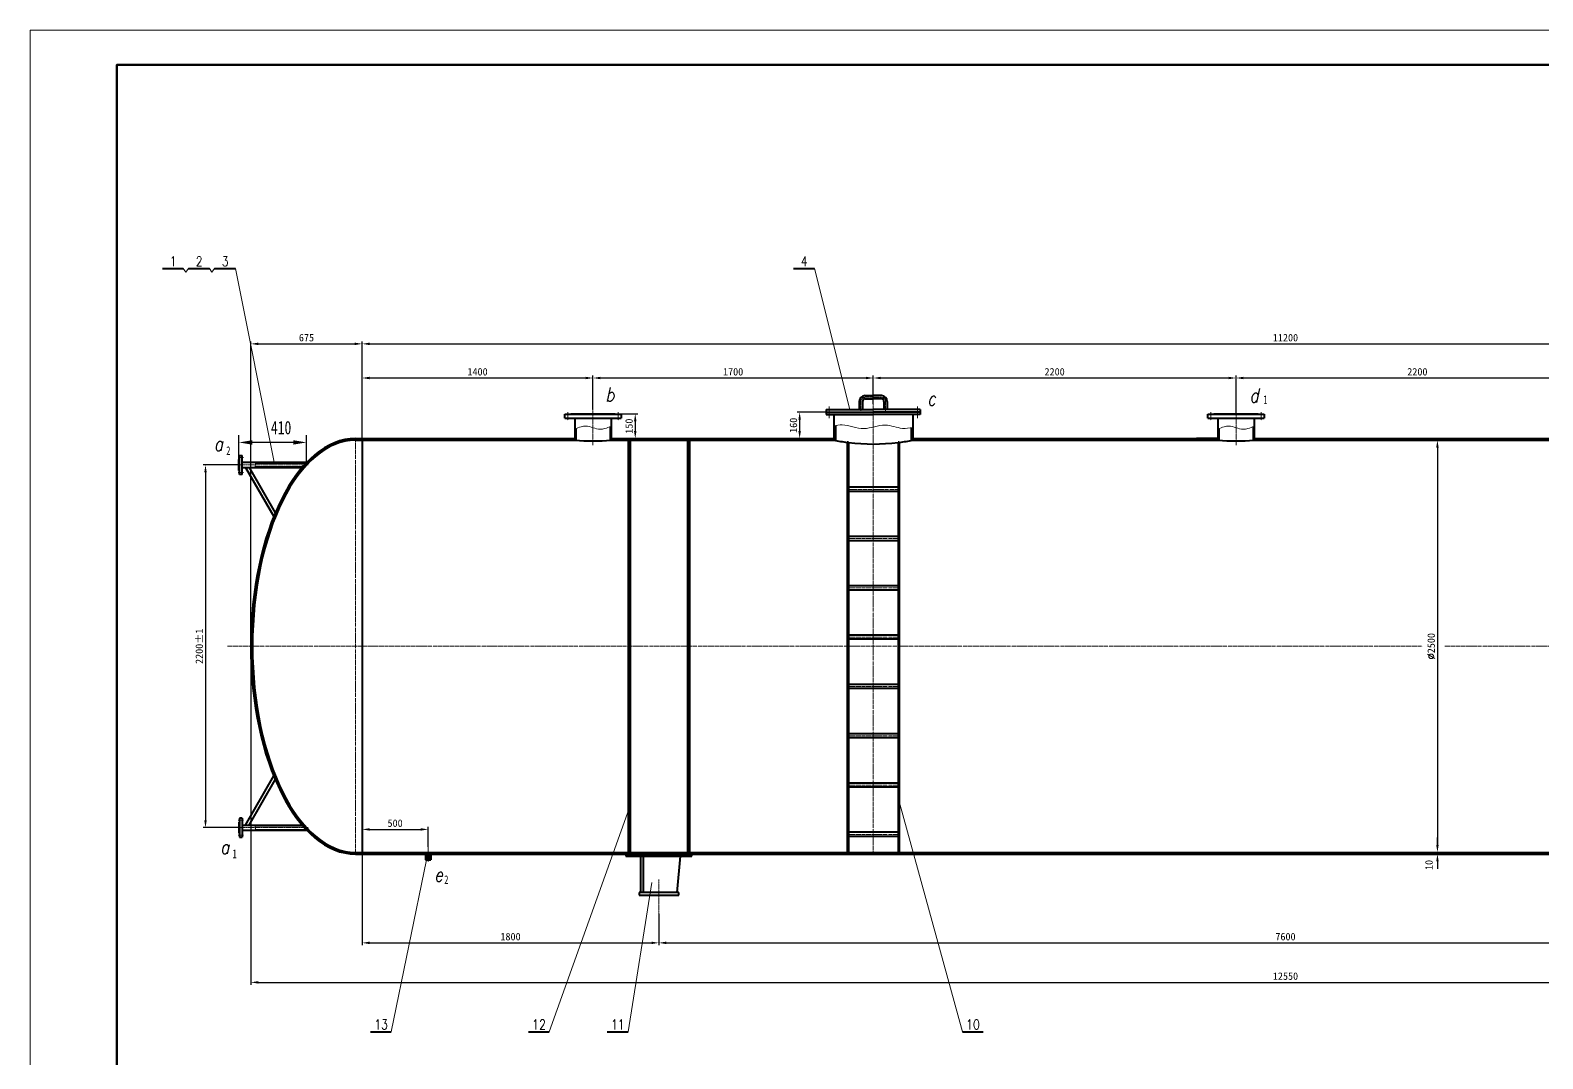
# Model space of a CAD drawing. Extents: x 588 to 46142, y -1551 to 12474.
# Drawn here: x 28481 to 37655, y 6237 to 12474 of the extents above; entities that cross this region are included whole.
import ezdxf
from ezdxf.enums import TextEntityAlignment as Align

# ---------------------------------------------------------------- set-up
doc = ezdxf.new("R2010")
doc.units = 0
doc.header["$LTSCALE"] = 10
doc.header["$PDMODE"] = 1
doc.linetypes.add('ZXX-L', pattern=[3.28, 2.5, -0.3, 0.18, -0.3])
doc.linetypes.add('ZXX-S', pattern=[1.27, 0.75, -0.2, 0.12, -0.2])
doc.layers.get('Defpoints').update_dxf_attribs({"linetype": 'CONTINUOUS'})
for name, color, linetype, lineweight in [('A 粗实线', 1, 'CONTINUOUS', 40), ('B 细实线', 7, 'CONTINUOUS', 18), ('C 文 字', 2, 'CONTINUOUS', 20), ('D 短中心线', 3, 'ZXX-S', 18), ('E 长中心线', 3, 'ZXX-L', 18), ('J 标注尺寸', 2, 'CONTINUOUS', 18)]:
    doc.layers.add(name, color=color, linetype=linetype, lineweight=lineweight)
doc.styles.add('HZTXT', font='SIMFANG.TTF', dxfattribs={"width": 0.75})
doc.styles.add('ITALICT', font='ITALICT.shx', dxfattribs={"width": 0.7})
doc.styles.add('ROMANC', font='romanc', dxfattribs={"width": 0.7, "height": 6})
doc.styles.get("Standard").update_dxf_attribs({"font": 'SIMFANG.TTF'})
doc.styles.add('标题中文', font='SIMFANG.TTF', dxfattribs={"width": 0.7})
doc.dimstyles.new('通用标注4.0', dxfattribs={"dimscale": 15, "dimtxt": 3, "dimasz": 3, "dimexe": 1, "dimexo": 0, "dimgap": 1, "dimtad": 1, "dimdec": 0, "dimzin": 0, "dimdsep": 46, "dimtxsty": 'Standard', "dimcen": 0, "dimadec": 0, "dimazin": 0, "dimtfac": 0.375, "dimtdec": 0, "dimtmove": 2, "dimatfit": 3, "dimfxl": 0, "dimtzin": 0, "dimarcsym": 0})
doc.dimstyles.new('通用标注4.5', dxfattribs={"dimscale": 18, "dimtxt": 4.5, "dimasz": 4.5, "dimexe": 2.5, "dimexo": 0, "dimgap": 2, "dimtad": 1, "dimdec": 0, "dimzin": 0, "dimdsep": 46, "dimtxsty": 'HZTXT', "dimcen": 0, "dimadec": 0, "dimazin": 0, "dimtfac": 0.375, "dimtdec": 0, "dimtmove": 2, "dimatfit": 3, "dimfxl": 0, "dimtzin": 0, "dimarcsym": 0})

# ---------------------------------------------------------------- blocks, each defined once
blk = doc.blocks.new('*D93')
at = {"layer": 'C 文 字', "color": 0, "lineweight": -2}
for p, q in [((31894.3, 10174.3), (31894.3, 10380.2)), ((33594.3, 10208.6), (33594.3, 10380.2)), ((31939.3, 10365.2), (33549.3, 10365.2))]:
    blk.add_line(p, q, dxfattribs=at)
at = {"layer": 'C 文 字', "color": 0}
for points in [[(31939.3, 10372.7), (31939.3, 10357.7), (31894.3, 10365.2)], [(33549.3, 10372.7), (33549.3, 10357.7), (33594.3, 10365.2)]]:
    blk.add_solid(points, dxfattribs=at)
at = {"layer": 'Defpoints', "color": 0}
for p in [(33594.3, 10365.2), (33594.3, 10208.6), (31894.3, 10174.3)]:
    blk.add_point(p, dxfattribs=at)
at = {"layer": 'C 文 字', "color": 0, "insert": (32744.3, 10402.7), "char_height": 45, "attachment_point": 5}
blk.add_mtext('1700', dxfattribs=at)
blk = doc.blocks.new('*D97')
at = {"layer": 'C 文 字', "color": 0, "lineweight": -2}
for p, q in [((30494.3, 10170.9), (30494.3, 10587.1)), ((30539.3, 10572.1), (41649.3, 10572.1)), ((41694.3, 9890.9), (41694.3, 10587.1))]:
    blk.add_line(p, q, dxfattribs=at)
at = {"layer": 'C 文 字', "color": 0}
for points in [[(30539.3, 10579.6), (30539.3, 10564.6), (30494.3, 10572.1)], [(41649.3, 10579.6), (41649.3, 10564.6), (41694.3, 10572.1)]]:
    blk.add_solid(points, dxfattribs=at)
at = {"layer": 'Defpoints', "color": 0}
for p in [(41694.3, 10572.1), (30494.3, 10170.9), (41694.3, 9890.9)]:
    blk.add_point(p, dxfattribs=at)
at = {"layer": 'C 文 字', "color": 0, "insert": (36094.3, 10609.6), "char_height": 45, "attachment_point": 5}
blk.add_mtext('11200', dxfattribs=at)
blk = doc.blocks.new('*D99')
at = {"layer": 'C 文 字', "color": 0, "lineweight": -2}
for p, q in [((29819.3, 8738.2), (29819.3, 6685.2)), ((42369.3, 8738.2), (42369.3, 6685.2)), ((29864.3, 6700.2), (42324.3, 6700.2))]:
    blk.add_line(p, q, dxfattribs=at)
at = {"layer": 'C 文 字', "color": 0}
for points in [[(29864.3, 6707.7), (29864.3, 6692.7), (29819.3, 6700.2)], [(42324.3, 6707.7), (42324.3, 6692.7), (42369.3, 6700.2)]]:
    blk.add_solid(points, dxfattribs=at)
at = {"layer": 'Defpoints', "color": 0}
for p in [(29819.3, 8738.2), (42369.3, 8738.2), (42369.3, 6700.2)]:
    blk.add_point(p, dxfattribs=at)
at = {"layer": 'C 文 字', "color": 0, "insert": (36094.3, 6737.7), "char_height": 45, "attachment_point": 5}
blk.add_mtext('12550', dxfattribs=at)
blk = doc.blocks.new('*D102')
at = {"layer": 'C 文 字', "color": 0, "lineweight": -2}
for p, q in [((39894.3, 7180.1), (39894.3, 6924.8)), ((32294.3, 7116.2), (32294.3, 6924.8)), ((32339.3, 6939.8), (39849.3, 6939.8))]:
    blk.add_line(p, q, dxfattribs=at)
at = {"layer": 'C 文 字', "color": 0}
for points in [[(32339.3, 6947.3), (32339.3, 6932.3), (32294.3, 6939.8)], [(39849.3, 6947.3), (39849.3, 6932.3), (39894.3, 6939.8)]]:
    blk.add_solid(points, dxfattribs=at)
at = {"layer": 'Defpoints', "color": 0}
for p in [(39894.3, 7180.1), (32294.3, 7116.2), (39894.3, 6939.8)]:
    blk.add_point(p, dxfattribs=at)
at = {"layer": 'C 文 字', "color": 0, "insert": (36094.3, 6977.3), "char_height": 45, "attachment_point": 5}
blk.add_mtext('7600', dxfattribs=at)
blk = doc.blocks.new('*D101')
at = {"layer": 'C 文 字', "color": 0, "lineweight": -2}
for p, q in [((30494.3, 7548), (30494.3, 6924.8)), ((32294.3, 7116.2), (32294.3, 6924.8)), ((30539.3, 6939.8), (32249.3, 6939.8))]:
    blk.add_line(p, q, dxfattribs=at)
at = {"layer": 'C 文 字', "color": 0}
for points in [[(30539.3, 6947.3), (30539.3, 6932.3), (30494.3, 6939.8)], [(32249.3, 6947.3), (32249.3, 6932.3), (32294.3, 6939.8)]]:
    blk.add_solid(points, dxfattribs=at)
at = {"layer": 'Defpoints', "color": 0}
for p in [(30494.3, 7548), (32294.3, 7116.2), (32294.3, 6939.8)]:
    blk.add_point(p, dxfattribs=at)
at = {"layer": 'C 文 字', "color": 0, "insert": (31394.3, 6977.3), "char_height": 45, "attachment_point": 5}
blk.add_mtext('1800', dxfattribs=at)
blk = doc.blocks.new('*D87')
at = {"layer": 'C 文 字', "color": 0, "lineweight": -2}
for p, q in [((29819.3, 8738.2), (29819.3, 10587.1)), ((29864.3, 10572.1), (30449.3, 10572.1)), ((30494.3, 10380.2), (30494.3, 10587.1))]:
    blk.add_line(p, q, dxfattribs=at)
at = {"layer": 'C 文 字', "color": 0}
for points in [[(29864.3, 10579.6), (29864.3, 10564.6), (29819.3, 10572.1)], [(30449.3, 10579.6), (30449.3, 10564.6), (30494.3, 10572.1)]]:
    blk.add_solid(points, dxfattribs=at)
at = {"layer": 'Defpoints', "color": 0}
for p in [(30494.3, 10572.1), (30494.3, 10380.2), (29819.3, 8738.2)]:
    blk.add_point(p, dxfattribs=at)
at = {"layer": 'C 文 字', "color": 0, "insert": (30156.8, 10609.6), "char_height": 45, "attachment_point": 5}
blk.add_mtext('675', dxfattribs=at)
blk = doc.blocks.new('*D91')
at = {"layer": 'C 文 字', "color": 0, "lineweight": -2}
for p, q in [((29740.9, 9837.9), (29529.3, 9837.9)), ((29544.3, 9792.9), (29544.3, 7683.4)), ((29740.9, 7638.4), (29529.3, 7638.4))]:
    blk.add_line(p, q, dxfattribs=at)
at = {"layer": 'C 文 字', "color": 0}
for points in [[(29536.8, 9792.9), (29551.8, 9792.9), (29544.3, 9837.9)], [(29536.8, 7683.4), (29551.8, 7683.4), (29544.3, 7638.4)]]:
    blk.add_solid(points, dxfattribs=at)
at = {"layer": 'Defpoints', "color": 0}
for p in [(29740.9, 9837.9), (29544.3, 7638.4), (29740.9, 7638.4)]:
    blk.add_point(p, dxfattribs=at)
at = {"layer": 'C 文 字', "color": 0, "insert": (29506.8, 8738.2), "char_height": 45, "attachment_point": 5, "rotation": 90}
blk.add_mtext('2200±1', dxfattribs=at)
blk = doc.blocks.new('*D100')
at = {"layer": 'C 文 字', "color": 0, "lineweight": -2}
for p, q in [((30494.3, 7618.4), (30494.3, 7642.7)), ((30539.3, 7627.7), (30849.3, 7627.7)), ((30894.3, 7521.4), (30894.3, 7642.7))]:
    blk.add_line(p, q, dxfattribs=at)
at = {"layer": 'C 文 字', "color": 0}
for points in [[(30539.3, 7635.2), (30539.3, 7620.2), (30494.3, 7627.7)], [(30849.3, 7635.2), (30849.3, 7620.2), (30894.3, 7627.7)]]:
    blk.add_solid(points, dxfattribs=at)
at = {"layer": 'Defpoints', "color": 0}
for p in [(30494.3, 7618.4), (30894.3, 7627.7), (30894.3, 7521.4)]:
    blk.add_point(p, dxfattribs=at)
at = {"layer": 'C 文 字', "color": 0, "insert": (30694.3, 7665.2), "char_height": 45, "attachment_point": 5}
blk.add_mtext('500', dxfattribs=at)
blk = doc.blocks.new('*D92')
at = {"layer": 'C 文 字', "color": 0, "lineweight": -2}
for p, q in [((30494.3, 9864.7), (30494.3, 10380.2)), ((31894.3, 10174.3), (31894.3, 10380.2)), ((30539.3, 10365.2), (31849.3, 10365.2))]:
    blk.add_line(p, q, dxfattribs=at)
at = {"layer": 'C 文 字', "color": 0}
for points in [[(30539.3, 10372.7), (30539.3, 10357.7), (30494.3, 10365.2)], [(31849.3, 10372.7), (31849.3, 10357.7), (31894.3, 10365.2)]]:
    blk.add_solid(points, dxfattribs=at)
at = {"layer": 'Defpoints', "color": 0}
for p in [(31894.3, 10365.2), (31894.3, 10174.3), (30494.3, 9864.7)]:
    blk.add_point(p, dxfattribs=at)
at = {"layer": 'C 文 字', "color": 0, "insert": (31194.3, 10402.7), "char_height": 45, "attachment_point": 5}
blk.add_mtext('1400', dxfattribs=at)
blk = doc.blocks.new('*D85')
at = {"layer": 'C 文 字', "color": 0, "lineweight": -2}
for p, q in [((32011.2, 10148.2), (32165.8, 10148.2)), ((32150.8, 10103.2), (32150.8, 10043.2)), ((32112.1, 9998.2), (32165.8, 9998.2))]:
    blk.add_line(p, q, dxfattribs=at)
at = {"layer": 'C 文 字', "color": 0}
for points in [[(32143.3, 10103.2), (32158.3, 10103.2), (32150.8, 10148.2)], [(32143.3, 10043.2), (32158.3, 10043.2), (32150.8, 9998.2)]]:
    blk.add_solid(points, dxfattribs=at)
at = {"layer": 'Defpoints', "color": 0}
for p in [(32011.2, 10148.2), (32112.1, 9998.2), (32150.8, 9998.2)]:
    blk.add_point(p, dxfattribs=at)
at = {"layer": 'C 文 字', "color": 0, "insert": (32113.3, 10073.2), "char_height": 45, "attachment_point": 5, "rotation": 90}
blk.add_mtext('150', dxfattribs=at)
blk = doc.blocks.new('*D95')
at = {"layer": 'C 文 字', "color": 0, "lineweight": -2}
for p, q in [((35794.3, 10148.2), (35794.3, 10380.2)), ((37994.3, 10148.2), (37994.3, 10380.2)), ((35839.3, 10365.2), (37949.3, 10365.2))]:
    blk.add_line(p, q, dxfattribs=at)
at = {"layer": 'C 文 字', "color": 0}
for points in [[(35839.3, 10372.7), (35839.3, 10357.7), (35794.3, 10365.2)], [(37949.3, 10372.7), (37949.3, 10357.7), (37994.3, 10365.2)]]:
    blk.add_solid(points, dxfattribs=at)
at = {"layer": 'Defpoints', "color": 0}
for p in [(37994.3, 10365.2), (35794.3, 10148.2), (37994.3, 10148.2)]:
    blk.add_point(p, dxfattribs=at)
at = {"layer": 'C 文 字', "color": 0, "insert": (36894.3, 10402.7), "char_height": 45, "attachment_point": 5}
blk.add_mtext('2200', dxfattribs=at)
blk = doc.blocks.new('*D90')
at = {"layer": 'C 文 字', "color": 0, "lineweight": -2}
for p, q in [((37015.9, 7533.2), (37015.9, 7578.2)), ((37015.9, 7488.2), (37000.9, 7488.2)), ((37050.6, 7478.2), (37000.9, 7478.2)), ((37015.9, 7478.2), (37015.9, 7488.2)), ((37015.9, 7433.2), (37015.9, 7388.2))]:
    blk.add_line(p, q, dxfattribs=at)
at = {"layer": 'C 文 字', "color": 0}
for points in [[(37008.4, 7533.2), (37023.4, 7533.2), (37015.9, 7488.2)], [(37008.4, 7433.2), (37023.4, 7433.2), (37015.9, 7478.2)]]:
    blk.add_solid(points, dxfattribs=at)
at = {"layer": 'Defpoints', "color": 0}
for p in [(37015.9, 7488.2), (37015.9, 7488.2), (37050.6, 7478.2)]:
    blk.add_point(p, dxfattribs=at)
at = {"layer": 'C 文 字', "color": 0, "insert": (36964.7, 7412.2), "char_height": 45, "attachment_point": 5, "rotation": 90}
blk.add_mtext('10', dxfattribs=at)
blk = doc.blocks.new('*D94')
at = {"layer": 'C 文 字', "color": 0, "lineweight": -2}
for p, q in [((33594.3, 10208.6), (33594.3, 10380.2)), ((35794.3, 10148.2), (35794.3, 10380.2)), ((33639.3, 10365.2), (35749.3, 10365.2))]:
    blk.add_line(p, q, dxfattribs=at)
at = {"layer": 'C 文 字', "color": 0}
for points in [[(33639.3, 10372.7), (33639.3, 10357.7), (33594.3, 10365.2)], [(35749.3, 10372.7), (35749.3, 10357.7), (35794.3, 10365.2)]]:
    blk.add_solid(points, dxfattribs=at)
at = {"layer": 'Defpoints', "color": 0}
for p in [(35794.3, 10365.2), (33594.3, 10208.6), (35794.3, 10148.2)]:
    blk.add_point(p, dxfattribs=at)
at = {"layer": 'C 文 字', "color": 0, "insert": (34694.3, 10402.7), "char_height": 45, "attachment_point": 5}
blk.add_mtext('2200', dxfattribs=at)
blk = doc.blocks.new('*D84')
at = {"layer": 'C 文 字', "color": 0, "lineweight": -2}
for p, q in [((33346.8, 10158.2), (33132.7, 10158.2)), ((33147.7, 10113.2), (33147.7, 10043.2)), ((33142.8, 9998.2), (33162.7, 9998.2))]:
    blk.add_line(p, q, dxfattribs=at)
at = {"layer": 'C 文 字', "color": 0}
for points in [[(33140.2, 10113.2), (33155.2, 10113.2), (33147.7, 10158.2)], [(33140.2, 10043.2), (33155.2, 10043.2), (33147.7, 9998.2)]]:
    blk.add_solid(points, dxfattribs=at)
at = {"layer": 'Defpoints', "color": 0}
for p in [(33346.8, 10158.2), (33142.8, 9998.2), (33147.7, 9998.2)]:
    blk.add_point(p, dxfattribs=at)
at = {"layer": 'C 文 字', "color": 0, "insert": (33110.2, 10078.2), "char_height": 45, "attachment_point": 5, "rotation": 90}
blk.add_mtext('160', dxfattribs=at)
blk = doc.blocks.new('*D89')
at = {"layer": 'C 文 字', "color": 0, "lineweight": -2}
for p, q in [((37029.8, 9988.2), (37000.9, 9988.2)), ((37015.9, 9943.2), (37015.9, 7533.2)), ((37076.7, 7488.2), (37000.9, 7488.2))]:
    blk.add_line(p, q, dxfattribs=at)
at = {"layer": 'C 文 字', "color": 0}
for points in [[(37008.4, 9943.2), (37023.4, 9943.2), (37015.9, 9988.2)], [(37008.4, 7533.2), (37023.4, 7533.2), (37015.9, 7488.2)]]:
    blk.add_solid(points, dxfattribs=at)
at = {"layer": 'Defpoints', "color": 0}
for p in [(37029.8, 9988.2), (37015.9, 7488.2), (37076.7, 7488.2)]:
    blk.add_point(p, dxfattribs=at)
at = {"layer": 'C 文 字', "color": 0, "insert": (36978.4, 8738.2), "char_height": 45, "attachment_point": 5, "rotation": 90}
blk.add_mtext('{\\Ftxt.shx|c0;%%c}2500', dxfattribs=at)
blk = doc.blocks.new('*D111')
at = {"layer": 'C 文 字', "color": 0, "lineweight": -2}
for p, q in [((29747.3, 9832.9), (29747.3, 10019.5)), ((30157.2, 9837.9), (30157.2, 10019.5)), ((30076.2, 9974.5), (29828.3, 9974.5))]:
    blk.add_line(p, q, dxfattribs=at)
at = {"layer": 'C 文 字', "color": 0}
for points in [[(29828.3, 9988), (29828.3, 9961), (29747.3, 9974.5)], [(30076.2, 9988), (30076.2, 9961), (30157.2, 9974.5)]]:
    blk.add_solid(points, dxfattribs=at)
at = {"layer": 'Defpoints', "color": 0}
for p in [(29747.3, 9974.5), (29747.3, 9832.9), (30157.2, 9837.9)]:
    blk.add_point(p, dxfattribs=at)
at = {"layer": 'C 文 字', "color": 0, "insert": (30002.9, 10063.7), "char_height": 81, "attachment_point": 5, "style": 'HZTXT'}
blk.add_mtext('410', dxfattribs=at)

msp = doc.modelspace()

# ---------------------------------------------------------------- linework, layer by layer
at = {"layer": 'A 粗实线'}
for p, q in [((29283.1, 11028.4), (29409.4, 11028.4)), ((29441.4, 11028.4), (29567.7, 11028.4)), ((29599.6, 11028.4), (29726, 11028.4)), ((33110.7, 11028.4), (33237.1, 11028.4)), ((33509.3, 10223.2), (33509.3, 10173.2)), ((33529.3, 10223.2), (33529.3, 10173.2)), ((33544.3, 10258.2), (33594.3, 10258.2)), ((33544.3, 10238.2), (33594.3, 10238.2)), ((33644.3, 10258.2), (33594.3, 10258.2)), ((33644.3, 10238.2), (33594.3, 10238.2)), ((33659.3, 10223.2), (33659.3, 10173.2)), ((33679.3, 10223.2), (33679.3, 10173.2)), ((31724.3, 10145.2), (32064.3, 10145.2)), ((31724.3, 10121.2), (31724.3, 10145.2)), ((31724.3, 10121.2), (32064.3, 10121.2)), ((31760.3, 10148.2), (32028.3, 10148.2)), ((31760.3, 10145.2), (31760.3, 10148.2)), ((31784.8, 10121.2), (31784.8, 9988.2)), ((32003.8, 10121.2), (32003.8, 9988.2)), ((32028.3, 10148.2), (32028.3, 10148.2)), ((32028.3, 10145.2), (32028.3, 10148.2)), ((32064.3, 10145.2), (32064.3, 10121.2)), ((33309.3, 10173.2), (33594.3, 10173.2)), ((33309.3, 10173.2), (33309.3, 10143.2)), ((33309.3, 10158.2), (33594.3, 10158.2)), ((33309.3, 10143.2), (33594.3, 10143.2)), ((33354.3, 10143.2), (33354.3, 9988.2)), ((33879.3, 10173.2), (33594.3, 10173.2)), ((33879.3, 10158.2), (33594.3, 10158.2)), ((33879.3, 10143.2), (33594.3, 10143.2)), ((33834.3, 10143.2), (33834.3, 9988.2)), ((33879.3, 10173.2), (33879.3, 10143.2)), ((35624.3, 10145.2), (35964.3, 10145.2)), ((35624.3, 10121.2), (35624.3, 10145.2)), ((35624.3, 10121.2), (35964.3, 10121.2)), ((35660.3, 10148.2), (35928.3, 10148.2)), ((35660.3, 10145.2), (35660.3, 10148.2)), ((35684.8, 10121.2), (35684.8, 9988.2)), ((35903.8, 10121.2), (35903.8, 9988.2)), ((35928.3, 10148.2), (35928.3, 10148.2)), ((35928.3, 10145.2), (35928.3, 10148.2)), ((35964.3, 10145.2), (35964.3, 10121.2)), ((31790.8, 10057.7), (31790.8, 9988.2)), ((31997.8, 10070.1), (31997.8, 9987.7)), ((33364.3, 10077), (33364.3, 9988.2)), ((33824.3, 10063.3), (33824.3, 9986.3)), ((35690.8, 10057.7), (35690.8, 9988.2)), ((35897.8, 10070.1), (35897.8, 9987.7)), ((30454.3, 9998.2), (31784.8, 9998.2)), ((30454.3, 9988.2), (31784.8, 9988.2)), ((30494.3, 9998.2), (30494.3, 7478.2)), ((32003.8, 9998.2), (33354.3, 9998.2)), ((32003.8, 9988.2), (33354.3, 9988.2)), ((32108.3, 9988.2), (32108.3, 7488.2)), ((32120.3, 9988.2), (32120.3, 7488.2)), ((32468.3, 9988.2), (32468.3, 7488.2)), ((32480.3, 9988.2), (32480.3, 7488.2)), ((33436.3, 9975.4), (33436.3, 7488.2)), ((33444.3, 9975.4), (33436.3, 9975.4)), ((33444.3, 9975.4), (33444.3, 7488.2)), ((33744.3, 9975.4), (33744.3, 7488.2)), ((33752.3, 9975.4), (33744.3, 9975.4)), ((33752.3, 9975.4), (33752.3, 7488.2)), ((33834.3, 9998.2), (35684.8, 9998.2)), ((33834.3, 9988.2), (35684.8, 9988.2)), ((35684.8, 9998.2), (35554.3, 9998.2)), ((35690.8, 9988.2), (35554.3, 9988.2)), ((35903.8, 9988.2), (35897.8, 9988.2)), ((35903.8, 9998.2), (37884.8, 9998.2)), ((35903.8, 9988.2), (37884.8, 9988.2)), ((29747.3, 9803.9), (29747.3, 9871.9)), ((29747.3, 9871.9), (29750.3, 9871.9)), ((29747.3, 9822.2), (29747.3, 9854.2)), ((29750.3, 9780.4), (29750.3, 9895.4)), ((29750.3, 9895.4), (29766.3, 9895.4)), ((29766.3, 9780.4), (29766.3, 9895.4)), ((29766.3, 9854.2), (30172.7, 9854.2)), ((29766.3, 9822.2), (30143, 9822.2)), ((29786.3, 9822.2), (29958.1, 9524.6)), ((29809.4, 9822.2), (29967.7, 9547.9)), ((29845.8, 9825.7), (30146.1, 9825.7)), ((29846.2, 9850.7), (30169.3, 9850.7)), ((32108.3, 9838.2), (32120.3, 9838.2)), ((32468.3, 9838.2), (32480.3, 9838.2)), ((29750.3, 9803.9), (29747.3, 9803.9)), ((29766.3, 9780.4), (29750.3, 9780.4)), ((33744.3, 9702.2), (33444.3, 9702.2)), ((33744.3, 9677.2), (33444.3, 9677.2)), ((33744.3, 9403.4), (33444.3, 9403.4)), ((33744.3, 9378.4), (33444.3, 9378.4)), ((33744.3, 9104.5), (33444.3, 9104.5)), ((33744.3, 9079.5), (33444.3, 9079.5)), ((33744.3, 8805.6), (33444.3, 8805.6)), ((33744.3, 8780.6), (33444.3, 8780.6)), ((33744.3, 8506.8), (33444.3, 8506.8)), ((33744.3, 8481.8), (33444.3, 8481.8)), ((33744.3, 8207.9), (33444.3, 8207.9)), ((33744.3, 8182.9), (33444.3, 8182.9)), ((29786.3, 7654.2), (29958.1, 7951.8)), ((29809.4, 7654.2), (29967.7, 7928.4)), ((33744.3, 7909.1), (33444.3, 7909.1)), ((33744.3, 7884.1), (33444.3, 7884.1)), ((29747.3, 7672.4), (29747.3, 7604.4)), ((29750.3, 7672.4), (29747.3, 7672.4)), ((29747.3, 7654.2), (29747.3, 7622.2)), ((29750.3, 7695.9), (29750.3, 7580.9)), ((29766.3, 7695.9), (29750.3, 7695.9)), ((29766.3, 7695.9), (29766.3, 7580.9)), ((29766.3, 7654.2), (30143, 7654.2)), ((29766.3, 7622.2), (30172.7, 7622.2)), ((29845.8, 7650.7), (30146.1, 7650.7)), ((29846.2, 7625.7), (30169.3, 7625.7)), ((32108.3, 7638.2), (32120.3, 7638.2)), ((32468.3, 7638.2), (32480.3, 7638.2)), ((29747.3, 7604.4), (29750.3, 7604.4)), ((29750.3, 7580.9), (29766.3, 7580.9)), ((33744.3, 7610.2), (33444.3, 7610.2)), ((33744.3, 7585.2), (33444.3, 7585.2)), ((30454.3, 7488.2), (41734.3, 7488.2)), ((30454.3, 7478.2), (30878.3, 7478.2)), ((30878.3, 7488.2), (30878.3, 7443.2)), ((30878.3, 7443.2), (30910.3, 7443.2)), ((30887.8, 7488.2), (30887.8, 7443.2)), ((30900.7, 7488.2), (30900.7, 7443.2)), ((30910.3, 7488.2), (30910.3, 7443.2)), ((30910.3, 7478.2), (41278.3, 7478.2)), ((32094.3, 7478.2), (32094.3, 7466.2)), ((32094.3, 7466.2), (32494.3, 7466.2)), ((32184.3, 7244.2), (32184.3, 7466.2)), ((32200.3, 7244.2), (32200.3, 7466.2)), ((32404.3, 7244.2), (32426, 7466.2)), ((32494.3, 7466.2), (32494.3, 7478.2)), ((32414.3, 7244.2), (32174.3, 7244.2)), ((32174.3, 7244.2), (32174.3, 7228.2)), ((32174.3, 7228.2), (32414.3, 7228.2)), ((32414.3, 7228.2), (32414.3, 7244.2)), ((30544.5, 6400.5), (30670.8, 6400.5)), ((31502.5, 6400.5), (31628.8, 6400.5)), ((31980.4, 6400.5), (32106.8, 6400.5)), ((34134.5, 6400.5), (34260.9, 6400.5))]:
    msp.add_line(p, q, dxfattribs=at)
at = {"layer": 'A 粗实线', "color": 5, "lineweight": 120}
msp.add_lwpolyline([(29006.5, 210), (45932.5, 210), (45932.5, 12264), (29006.5, 12264)], close=True, dxfattribs=at)
at = {"layer": 'A 粗实线'}
for centre, radius, start, end in [((33544.3, 10223.2), 35, 90, 180), ((33544.3, 10223.2), 15, 90, 180), ((33644.3, 10223.2), 35, 0, 90), ((33644.3, 10223.2), 15, 0, 90), ((31894.3, 11233.4), 1250, 264.97445, 275.02555), ((33594.3, 11214.9), 1250, 258.93048, 262.73839), ((33594.3, 11214.9), 1250, 263.1079, 276.8921), ((33594.3, 11214.9), 1250, 277.26161, 281.06952), ((35794.3, 11233.4), 1250, 264.97445, 275.02555)]:
    msp.add_arc(centre, radius, start, end, dxfattribs=at)
for major_axis, ratio in [((0, -1260), 0.503968), ((0, -1250), 0.5)]:
    msp.add_ellipse((30454.3, 8738.2), major_axis=major_axis, ratio=ratio, start_param=3.141593, end_param=6.283185, dxfattribs=at)
for points in [[(31784.8, 9988.2), (31774.8, 9998.2), (31784.8, 10008.2)], [(32003.8, 9988.2), (32013.8, 9998.2), (32003.8, 10008.2)], [(35684.8, 9988.2), (35674.8, 9998.2), (35684.8, 10008.2)], [(35903.8, 9988.2), (35913.8, 9998.2), (35903.8, 10008.2)], [(30494.3, 9988.2), (30487.3, 9998.2), (30501.3, 9998.2)], [(30494.3, 7488.2), (30487.3, 7478.2), (30501.3, 7478.2)]]:
    msp.add_solid(points, dxfattribs=at)
at = {"layer": 'B 细实线'}
for p, q in [((29409.4, 11028.4), (29425.4, 11006)), ((29441.4, 11028.4), (29425.4, 11006)), ((29567.7, 11028.4), (29583.7, 11006)), ((29599.6, 11028.4), (29583.7, 11006)), ((30884, 7488.2), (30884, 7443.2)), ((30904.6, 7488.2), (30904.6, 7443.2))]:
    msp.add_line(p, q, dxfattribs=at)
msp.add_lwpolyline([(28481.5, 0), (46142.5, 0), (46142.5, 12474), (28481.5, 12474)], close=True, dxfattribs=at)
for points in [[(31784.8, 10054.8, -0.051394), (31822.6, 10069.6, -0.074756), (31850.5, 10073, -0.089173), (31894.3, 10063.9, 0.089173), (31938.1, 10054.8, 0.074756), (31965.9, 10058.2, 0.051394), (32003.8, 10073)], [(35684.8, 10054.8, -0.051394), (35722.6, 10069.6, -0.074756), (35750.5, 10073, -0.089173), (35794.3, 10063.9, 0.089173), (35838.1, 10054.8, 0.074756), (35865.9, 10058.2, 0.051394), (35903.8, 10073)], [(29847.3, 9822.2, -0.051394), (29845.1, 9827.7, -0.074756), (29844.6, 9831.8, -0.089173), (29846, 9838.2, 0.089173), (29847.3, 9844.6, 0.074756), (29846.8, 9848.6, 0.051394), (29844.6, 9854.2)], [(29847.3, 7654.2, 0.051394), (29845.1, 7648.6, 0.074756), (29844.6, 7644.6, 0.089173), (29846, 7638.2, -0.089173), (29847.3, 7631.8, -0.074756), (29846.8, 7627.7, -0.051394), (29844.6, 7622.2)]]:
    msp.add_lwpolyline(points, format="xyb", dxfattribs=at)
msp.add_open_spline([(33354.3, 10074.7), (33371.4, 10078.9), (33431.8, 10088.1), (33536.4, 10036.9), (33658.7, 10098.2), (33757.4, 10053.6), (33813.2, 10060.7), (33834.3, 10065.4)], degree=3, knots=[53.730354, 53.730354, 53.730354, 53.730354, 106.40066, 239.022611, 371.413989, 477.257426, 541.194824, 541.194824, 541.194824, 541.194824], dxfattribs=at)
at = {"layer": 'C 文 字'}
for p, q in [((29960.8, 9854.2), (29726, 11028.4)), ((33451.8, 10173.2), (33237.1, 11028.4)), ((32114.3, 7754.5), (31628.8, 6400.5)), ((33752.3, 7796.4), (34134.5, 6400.5)), ((30884, 7443.2), (30670.8, 6400.5)), ((32250.7, 7306.1), (32106.8, 6400.5))]:
    msp.add_line(p, q, dxfattribs=at)
at = {"layer": 'D 短中心线'}
for p, q in [((33326.8, 10191.8), (33326.8, 10121.4)), ((33519.3, 10223.2), (33519.3, 10166.3)), ((33594.3, 10248.2), (33544.3, 10248.2)), ((33594.3, 10248.2), (33644.3, 10248.2)), ((33594.3, 10208.6), (33594.3, 9925.3)), ((33669.3, 10223.2), (33669.3, 10166.3)), ((33861.8, 10191.8), (33861.8, 10121.4)), ((31742.3, 10157.2), (31742.3, 10109.2)), ((31894.3, 9956.9), (31894.3, 10174.3)), ((32046.3, 10157.2), (32046.3, 10109.2)), ((35642.3, 10157.2), (35642.3, 10109.2)), ((35794.3, 9956.9), (35794.3, 10174.3)), ((35946.3, 10157.2), (35946.3, 10109.2)), ((30167, 9837.9), (29740.9, 9837.9)), ((29742.3, 9883.7), (29774.3, 9883.7)), ((29742.3, 9792.2), (29774.3, 9792.2)), ((30167, 7638.4), (29740.9, 7638.4)), ((29742.3, 7684.1), (29774.3, 7684.1)), ((29742.3, 7592.6), (29774.3, 7592.6)), ((30894.3, 7521.4), (30894.3, 7430.2)), ((32294.3, 7324.2), (32294.3, 7116.2))]:
    msp.add_line(p, q, dxfattribs=at)
for centre, start, end in [((33544.3, 10223.2), 90, 180), ((33644.3, 10223.2), 0, 90)]:
    msp.add_arc(centre, 25, start, end, dxfattribs=at)
at = {"layer": 'E 长中心线'}
for p, q in [((30454.3, 9998.2), (30454.3, 7478.2)), ((32114.3, 7488.2), (32114.3, 9988.2)), ((32474.3, 7488.2), (32474.3, 9988.2)), ((33594.3, 9925.3), (33594.3, 7488.2)), ((33752.4, 9689.7), (33436.2, 9689.7)), ((33744.3, 9390.9), (33444.3, 9390.9)), ((33744.3, 9092), (33444.3, 9092)), ((29678.5, 8738.2), (36923.8, 8738.2)), ((33744.3, 8793.1), (33444.3, 8793.1)), ((37061.4, 8738.2), (42609.3, 8738.2)), ((33744.3, 8494.3), (33444.3, 8494.3)), ((33744.3, 8195.4), (33444.3, 8195.4)), ((33744.3, 7896.6), (33444.3, 7896.6)), ((33744.3, 7597.7), (33444.3, 7597.7))]:
    msp.add_line(p, q, dxfattribs=at)

# ---------------------------------------------------------------- texts
at = {"layer": 'C 文 字', "style": 'ROMANC', "width": 0.8}
for s, height, p in [('1', 59.3, (29347.6, 11072.9)), ('2', 59.3, (29505.9, 11072.9)), ('3', 59.3, (29664.2, 11072.9)), ('4', 59.3, (33175.3, 11072.9)), ('13', 59.28, (30609, 6445)), ('12', 59.28, (31567, 6445)), ('11', 59.28, (32045, 6445)), ('10', 59.28, (34199.1, 6445))]:
    msp.add_text(s, height=height, dxfattribs=at).set_placement(p, align=Align.MIDDLE)
at = {"layer": 'C 文 字', "style": 'ITALICT', "width": 0.8}
for s, p in [('b', (31969.2, 10223.1)), ('d', (35875.7, 10216.7)), ('c', (33921.8, 10199)), ('a  ', (29594.8, 9923.8)), ('a  ', (29633.4, 7479.1)), ('e', (30931.7, 7311.9))]:
    msp.add_text(s, height=84, dxfattribs=at).set_placement(p)
at = {"layer": 'J 标注尺寸', "style": '标题中文', "width": 0.7}
for s, p in [('1', (35960.1, 10206.7)), ('2', (29670.2, 9898)), ('1', (29708.7, 7453.3)), ('2', (30992.4, 7296.4))]:
    msp.add_text(s, height=52.9, dxfattribs=at).set_placement(p)

# ---------------------------------------------------------------- dimensions: what is measured, and where the dimension line sits
at = {"layer": 'C 文 字'}
for base, p1, p2, picture, middle in [((30494.3, 10572.1), (29819.3, 8738.2), (30494.3, 10380.2), '*D87', (30156.8, 10609.6)), ((41694.3, 10572.1), (30494.3, 10170.9), (41694.3, 9890.9), '*D97', (36094.3, 10609.6)), ((31894.3, 10365.2), (30494.3, 9864.7), (31894.3, 10174.3), '*D92', (31194.3, 10402.7)), ((33594.3, 10365.2), (31894.3, 10174.3), (33594.3, 10208.6), '*D93', (32744.3, 10402.7)), ((35794.3, 10365.2), (33594.3, 10208.6), (35794.3, 10148.2), '*D94', (34694.3, 10402.7)), ((37994.3, 10365.2), (35794.3, 10148.2), (37994.3, 10148.2), '*D95', (36894.3, 10402.7)), ((42369.3, 6700.2), (29819.3, 8738.2), (42369.3, 8738.2), '*D99', (36094.3, 6737.7)), ((32294.3, 6939.8), (30494.3, 7548), (32294.3, 7116.2), '*D101', (31394.3, 6977.3)), ((39894.3, 6939.8), (32294.3, 7116.2), (39894.3, 7180.1), '*D102', (36094.3, 6977.3))]:
    dim = msp.add_linear_dim(base=base, p1=p1, p2=p2, dimstyle='通用标注4.0', dxfattribs=at)
    dim.commit()
    dim.dimension.update_dxf_attribs({"geometry": picture, "text_midpoint": middle})
dim = msp.add_linear_dim(base=(29747.3, 9974.5), p1=(30157.2, 9837.9), p2=(29747.3, 9832.9), dimstyle='通用标注4.5', dxfattribs=at)
dim.commit()
dim.dimension.update_dxf_attribs({"geometry": '*D111', "text_midpoint": (30002.9, 10063.7), "dimtype": 160})
for base, p1, p2, picture, middle in [((32150.8, 9998.2), (32011.2, 10148.2), (32112.1, 9998.2), '*D85', (32113.3, 10073.2)), ((33147.7, 9998.2), (33346.8, 10158.2), (33142.8, 9998.2), '*D84', (33110.2, 10078.2))]:
    dim = msp.add_linear_dim(base=base, p1=p1, p2=p2, angle=90, dimstyle='通用标注4.0', dxfattribs=at)
    dim.commit()
    dim.dimension.update_dxf_attribs({"geometry": picture, "text_midpoint": middle})
for base, p1, p2, text, picture, middle in [((37015.9, 7488.2), (37029.8, 9988.2), (37076.7, 7488.2), '{\\Ftxt.shx|c0;%%c}<>', '*D89', (36978.4, 8738.2)), ((29544.2751, 7638.396), (29740.9254, 9837.9354), (29740.9254, 7638.396), '<>±1', '*D91', (29506.7751, 8738.1657))]:
    dim = msp.add_linear_dim(base=base, p1=p1, p2=p2, angle=90, text=text, dimstyle='通用标注4.0', dxfattribs=at)
    dim.commit()
    dim.dimension.update_dxf_attribs({"geometry": picture, "text_midpoint": middle})
dim = msp.add_linear_dim(base=(30894.3, 7627.7), p1=(30494.3, 7618.4), p2=(30894.3, 7521.4), text='500', dimstyle='通用标注4.0', dxfattribs=at)
dim.commit()
dim.dimension.update_dxf_attribs({"geometry": '*D100', "text_midpoint": (30694.3, 7665.2)})
dim = msp.add_linear_dim(base=(37015.9, 7488.2), p1=(37050.6, 7478.2), p2=(37015.9, 7488.2), angle=90, dimstyle='通用标注4.0', dxfattribs=at)
dim.commit()
dim.dimension.update_dxf_attribs({"geometry": '*D90', "text_midpoint": (36964.7, 7412.2), "dimtype": 160})

doc.saveas('drawing.dxf')
